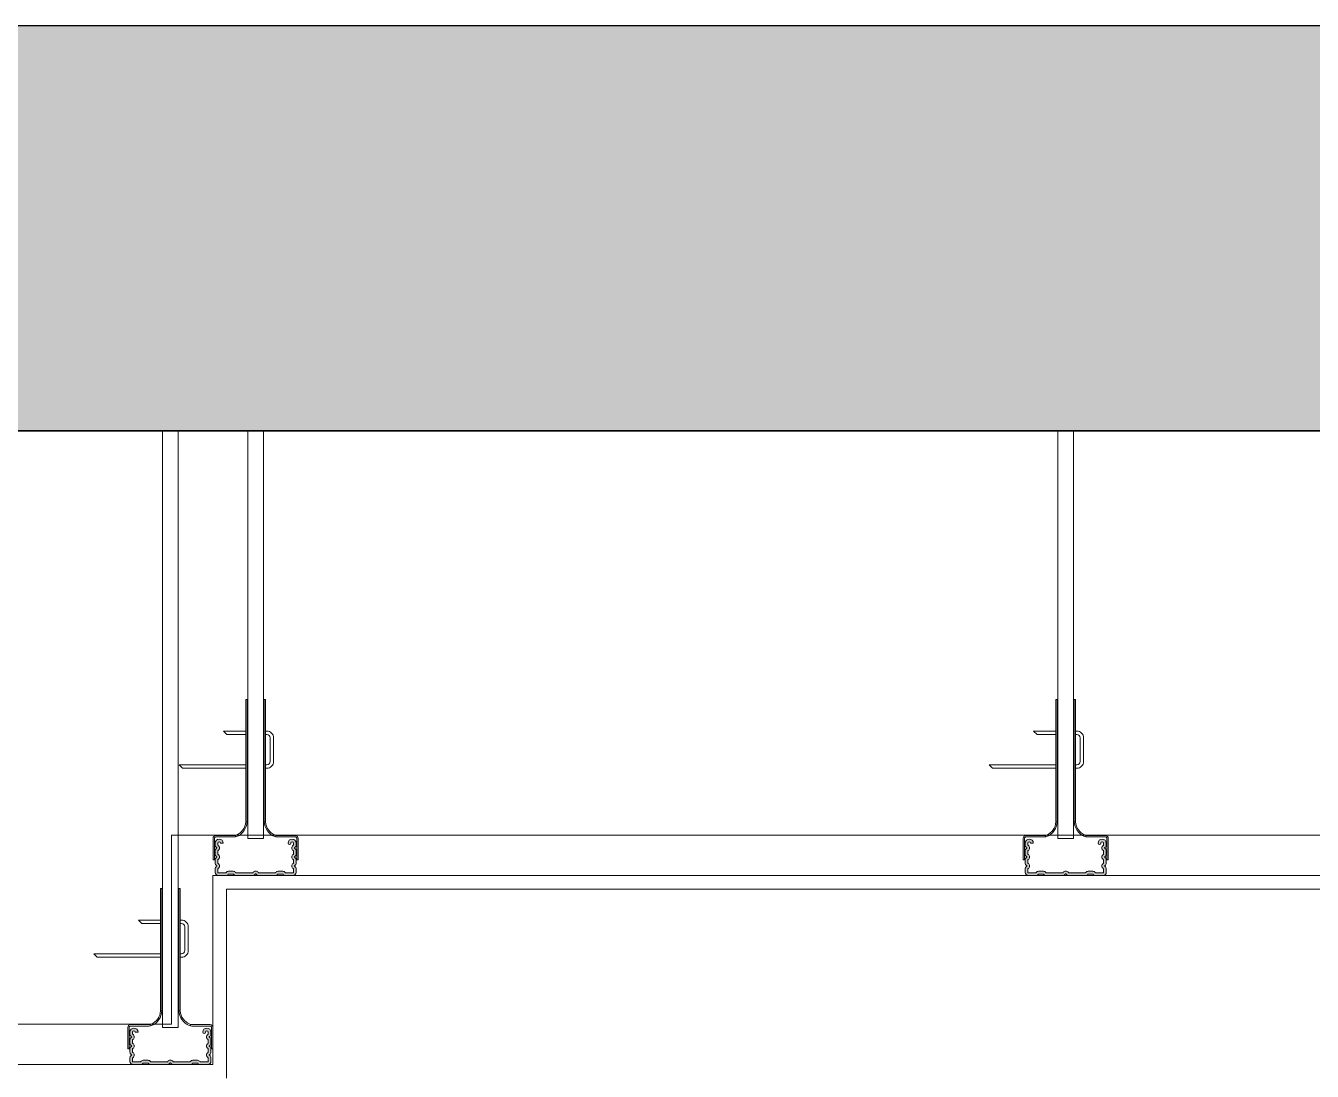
# Model space of a CAD drawing. Header units: millimetres. Extents: x 106699 to 122058, y 158555 to 162844.
# Drawn here: x 108543.5 to 108638.8, y 159917.9 to 159995.3 of the extents above; entities that cross this region are included whole.
import ezdxf

# ---------------------------------------------------------------- set-up
doc = ezdxf.new("R2010")
doc.units = ezdxf.units.MM
for name, color, linetype, lineweight in [('0-LNS-VLG', 9, 'Continuous', 0), ('2-SPS-ALC', 3, 'Continuous', 0), ('300_Z4_STR_F03$0$AUDIT_D_220920114151-103', 251, 'Continuous', 5), ('ahsap kesit on', 40, 'Continuous', 20)]:
    doc.layers.add(name, color=color, linetype=linetype, lineweight=lineweight)
for name, color, linetype in [('2-SPC-STC-AsmaTavan', 3, 'Continuous'), ('300_Z4_STR_F03$0$2-SPS-RCN', 2, 'Continuous'), ('S2000-002 Çizgi', 7, 'Continuous')]:
    doc.layers.add(name, color=color, linetype=linetype)

# ---------------------------------------------------------------- blocks, each defined once
blk = doc.blocks.new('*U66')
at = {"layer": '2-SPS-ALC'}
h = blk.add_hatch(color=256, dxfattribs=at)
h.dxf.hatch_style = 1
edge = h.paths.add_edge_path()
edge.add_arc((2.7, 2.4), 0.1, 0, 180, ccw=False)
edge.add_line((2.8, 2.4), (2.8, 2.257))
edge.add_arc((2.775, 2.257), 0.025, -60, 0, ccw=False)
edge.add_arc((2.9, 2.04), 0.225, 120, 240)
edge.add_arc((2.775, 1.823), 0.025, 0, 60, ccw=False)
edge.add_line((2.8, 1.823), (2.8, 1.587))
edge.add_arc((2.775, 1.587), 0.025, 300, 360, ccw=False)
edge.add_arc((2.9, 1.37), 0.225, 120, 240)
edge.add_arc((2.775, 1.153), 0.025, 0, 60, ccw=False)
edge.add_line((2.8, 1.153), (2.8, 0.917))
edge.add_arc((2.775, 0.917), 0.025, -60, 0, ccw=False)
edge.add_arc((2.9, 0.7), 0.225, 120, 240)
edge.add_arc((2.775, 0.483), 0.025, 0, 60, ccw=False)
edge.add_line((2.8, 0.483), (2.8, 0.225))
edge.add_arc((2.775, 0.225), 0.025, -90, 0, ccw=False)
edge.add_line((2.775, 0.2), (2.214, 0.2))
edge.add_arc((2.214, 0.225), 0.025, 214.38843, 270, ccw=False)
edge.add_arc((2.008, 0.084), 0.225, 34.38843, 90)
edge.add_line((2.008, 0.309), (1.658, 0.309))
edge.add_arc((1.658, 0.084), 0.225, 90, 145.61157)
edge.add_arc((1.451, 0.225), 0.025, 270, 325.61157, ccw=False)
edge.add_line((1.451, 0.2), (0.217, 0.2))
edge.add_arc((0.217, 0.225), 0.025, 210, 270, ccw=False)
edge.add_arc((0, 0.1), 0.225, 30, 150)
edge.add_arc((-0.217, 0.225), 0.025, 270, 330, ccw=False)
edge.add_line((-0.217, 0.2), (-1.451, 0.2))
edge.add_arc((-1.451, 0.225), 0.025, 214.38843, 270, ccw=False)
edge.add_arc((-1.658, 0.084), 0.225, 34.38843, 90)
edge.add_line((-1.658, 0.309), (-2.008, 0.309))
edge.add_arc((-2.008, 0.084), 0.225, 90, 145.61157)
edge.add_arc((-2.214, 0.225), 0.025, 270, 325.61157, ccw=False)
edge.add_line((-2.214, 0.2), (-2.775, 0.2))
edge.add_arc((-2.775, 0.225), 0.025, 180, 270, ccw=False)
edge.add_line((-2.8, 0.225), (-2.8, 0.483))
edge.add_arc((-2.775, 0.483), 0.025, 120, 180, ccw=False)
edge.add_arc((-2.9, 0.7), 0.225, 300, 420)
edge.add_arc((-2.775, 0.917), 0.025, 180, 240, ccw=False)
edge.add_line((-2.8, 0.917), (-2.8, 1.153))
edge.add_arc((-2.775, 1.153), 0.025, 120, 180, ccw=False)
edge.add_arc((-2.9, 1.37), 0.225, 300, 420)
edge.add_arc((-2.775, 1.587), 0.025, 180, 240, ccw=False)
edge.add_line((-2.8, 1.587), (-2.8, 1.823))
edge.add_arc((-2.775, 1.823), 0.025, 120, 180, ccw=False)
edge.add_arc((-2.9, 2.04), 0.225, 300, 420)
edge.add_arc((-2.775, 2.257), 0.025, 180, 240, ccw=False)
edge.add_line((-2.8, 2.257), (-2.8, 2.4))
edge.add_arc((-2.7, 2.4), 0.1, 0, 180, ccw=False)
edge.add_line((-2.6, 2.4), (-2.4, 2.4))
edge.add_arc((-2.7, 2.4), 0.3, 0, 180)
edge.add_line((-3, 2.4), (-3, 2.257))
edge.add_arc((-2.775, 2.257), 0.225, 180, 240)
edge.add_arc((-2.9, 2.04), 0.025, -60, 60, ccw=False)
edge.add_arc((-2.775, 1.823), 0.225, 120, 180)
edge.add_line((-3, 1.823), (-3, 1.587))
edge.add_arc((-2.775, 1.587), 0.225, 180, 240)
edge.add_arc((-2.9, 1.37), 0.025, -60, 60, ccw=False)
edge.add_arc((-2.775, 1.153), 0.225, 120, 180)
edge.add_line((-3, 1.153), (-3, 0.917))
edge.add_arc((-2.775, 0.917), 0.225, 180, 240)
edge.add_arc((-2.9, 0.7), 0.025, -60, 60, ccw=False)
edge.add_arc((-2.775, 0.483), 0.225, 120, 180)
edge.add_line((-3, 0.483), (-3, 0.225))
edge.add_arc((-2.775, 0.225), 0.225, 180, 270)
edge.add_line((-2.775, 0), (-2.214, 0))
edge.add_arc((-2.214, 0.225), 0.225, 270, 325.61157)
edge.add_arc((-2.008, 0.084), 0.025, 90, 145.61157, ccw=False)
edge.add_line((-2.008, 0.109), (-1.658, 0.109))
edge.add_arc((-1.658, 0.084), 0.025, 34.38843, 90, ccw=False)
edge.add_arc((-1.451, 0.225), 0.225, 214.38843, 270)
edge.add_line((-1.451, 0), (-0.217, 0))
edge.add_arc((-0.217, 0.225), 0.225, 270, 330)
edge.add_arc((0, 0.1), 0.025, 30, 150, ccw=False)
edge.add_arc((0.217, 0.225), 0.225, 210, 270)
edge.add_line((0.217, 0), (1.451, 0))
edge.add_arc((1.451, 0.225), 0.225, 270, 325.61157)
edge.add_arc((1.658, 0.084), 0.025, 90, 145.61157, ccw=False)
edge.add_line((1.658, 0.109), (2.008, 0.109))
edge.add_arc((2.008, 0.084), 0.025, 34.38843, 90, ccw=False)
edge.add_arc((2.214, 0.225), 0.225, 214.38843, 270)
edge.add_line((2.214, 0), (2.775, 0))
edge.add_arc((2.775, 0.225), 0.225, 270, 360)
edge.add_line((3, 0.225), (3, 0.483))
edge.add_arc((2.775, 0.483), 0.225, 360, 420)
edge.add_arc((2.9, 0.7), 0.025, 120, 240, ccw=False)
edge.add_arc((2.775, 0.917), 0.225, 300, 360)
edge.add_line((3, 0.917), (3, 1.153))
edge.add_arc((2.775, 1.153), 0.225, 0, 60)
edge.add_arc((2.9, 1.37), 0.025, 120, 240, ccw=False)
edge.add_arc((2.775, 1.587), 0.225, 300, 360)
edge.add_line((3, 1.587), (3, 1.823))
edge.add_arc((2.775, 1.823), 0.225, 360, 420)
edge.add_arc((2.9, 2.04), 0.025, 120, 240, ccw=False)
edge.add_arc((2.775, 2.257), 0.225, 300, 360)
edge.add_line((3, 2.257), (3, 2.4))
edge.add_arc((2.7, 2.4), 0.3, 360, 540)
edge.add_arc((2.5, 2.4), 0.1, 180, 360)
at = {"layer": '0-LNS-VLG'}
for p, q in [((-0.575, 46.94), (-0.575, 2.73)), ((0.576, 46.94), (0.576, 2.73)), ((-0.725, 13.03), (-0.625, 13.03)), ((-0.625, 13.03), (-0.575, 13.03)), ((0.576, 13.03), (0.625, 13.03)), ((0.625, 13.03), (0.725, 13.03)), ((-0.725, 3.965), (-0.625, 3.965)), ((0.725, 3.965), (0.625, 3.965)), ((-1.5, 2.858), (-1.5, 2.96)), ((1.5, 2.858), (1.5, 2.96)), ((-0.575, 2.73), (0.576, 2.73))]:
    blk.add_line(p, q, dxfattribs=at)
for points in [[(-3.05, 2.725), (-3.05, 1.15), (-3.15, 1.15), (-3.15, 2.725), (-3.15, 2.75, -0.414214), (-2.95, 2.95), (-1.587, 2.95, 0.102435), (-1.428, 2.983, 0.277557), (-0.725, 3.965), (-0.725, 13.03)], [(-0.625, 13.03), (-0.625, 3.965, -0.279244), (-1.389, 2.891, -0.102435), (-1.587, 2.85), (-2.95, 2.85, 0.414214), (-3.05, 2.75), (-3.05, 2.725)], [(0.625, 13.03), (0.625, 3.965, 0.279244), (1.389, 2.891, 0.102435), (1.587, 2.85), (2.95, 2.85, -0.414214), (3.05, 2.75), (3.05, 2.725), (3.05, 1.15), (3.15, 1.15), (3.15, 2.725), (3.15, 2.75, 0.414214), (2.95, 2.95), (1.587, 2.95, -0.102435), (1.428, 2.983, -0.277557), (0.725, 3.965), (0.725, 13.03)], [(0.725, 7.945), (0.825, 7.945, 0.414214), (1.325, 8.445), (1.325, 10.195, 0.414214), (0.825, 10.695), (0.725, 10.695)], [(0.725, 8.195), (0.825, 8.195, 0.414214), (1.075, 8.445), (1.075, 10.195, 0.414214), (0.825, 10.445), (0.725, 10.445)]]:
    blk.add_lwpolyline(points, format="xyb", dxfattribs=at)
for points in [[(-0.725, 10.695), (-2.375, 10.695), (-2.127, 10.445), (-0.725, 10.445)], [(-0.725, 7.945), (-5.427, 7.945), (-5.675, 8.195), (-0.725, 8.195)]]:
    blk.add_lwpolyline(points, dxfattribs=at)
at = {"layer": '2-SPS-ALC'}
blk.add_lwpolyline([(2.6, 2.4, -1), (2.8, 2.4), (2.8, 2.257, -0.267949), (2.788, 2.235, 0.57735), (2.788, 1.845, -0.267949), (2.8, 1.823), (2.8, 1.587, -0.267949), (2.788, 1.565, 0.57735), (2.788, 1.175, -0.267949), (2.8, 1.153), (2.8, 0.917, -0.267949), (2.788, 0.895, 0.57735), (2.788, 0.505, -0.267949), (2.8, 0.483), (2.8, 0.225, -0.414214), (2.775, 0.2), (2.214, 0.2, -0.247529), (2.193, 0.211, 0.247529), (2.008, 0.309), (1.658, 0.309, 0.247529), (1.472, 0.211, -0.247529), (1.451, 0.2), (0.217, 0.2, -0.267949), (0.195, 0.213, 0.57735), (-0.195, 0.213, -0.267949), (-0.217, 0.2), (-1.451, 0.2, -0.247529), (-1.472, 0.211, 0.247529), (-1.658, 0.309), (-2.008, 0.309, 0.247529), (-2.193, 0.211, -0.247529), (-2.214, 0.2), (-2.775, 0.2, -0.414214), (-2.8, 0.225), (-2.8, 0.483, -0.267949), (-2.788, 0.505, 0.57735), (-2.788, 0.895, -0.267949), (-2.8, 0.917), (-2.8, 1.153, -0.267949), (-2.788, 1.175, 0.57735), (-2.788, 1.565, -0.267949), (-2.8, 1.587), (-2.8, 1.823, -0.267949), (-2.788, 1.845, 0.57735), (-2.788, 2.235, -0.267949), (-2.8, 2.257), (-2.8, 2.4, -1), (-2.6, 2.4), (-2.4, 2.4, 1), (-3, 2.4), (-3, 2.257, 0.267949), (-2.888, 2.062, -0.57735), (-2.888, 2.018, 0.267949), (-3, 1.823), (-3, 1.587, 0.267949), (-2.888, 1.392, -0.57735), (-2.888, 1.348, 0.267949), (-3, 1.153), (-3, 0.917, 0.267949), (-2.888, 0.722, -0.57735), (-2.888, 0.678, 0.267949), (-3, 0.483), (-3, 0.225, 0.414214), (-2.775, 0), (-2.214, 0, 0.247529), (-2.028, 0.098, -0.247529), (-2.008, 0.109), (-1.658, 0.109, -0.247529), (-1.637, 0.098, 0.247529), (-1.451, 0), (-0.217, 0, 0.267949), (-0.022, 0.113, -0.57735), (0.022, 0.113, 0.267949), (0.217, 0), (1.451, 0, 0.247529), (1.637, 0.098, -0.247529), (1.658, 0.109), (2.008, 0.109, -0.247529), (2.028, 0.098, 0.247529), (2.214, 0), (2.775, 0, 0.414214), (3, 0.225), (3, 0.483, 0.267949), (2.888, 0.678, -0.57735), (2.888, 0.722, 0.267949), (3, 0.917), (3, 1.153, 0.267949), (2.888, 1.348, -0.57735), (2.888, 1.392, 0.267949), (3, 1.587), (3, 1.823, 0.267949), (2.888, 2.018, -0.57735), (2.888, 2.062, 0.267949), (3, 2.257), (3, 2.4, 1), (2.4, 2.4, 1)], format="xyb", close=True, dxfattribs=at)
blk = doc.blocks.new('*U96')
at = {"layer": '2-SPS-ALC'}
h = blk.add_hatch(color=256, dxfattribs=at)
h.dxf.hatch_style = 1
edge = h.paths.add_edge_path()
edge.add_arc((2.7, 2.4), 0.1, 0, 180, ccw=False)
edge.add_line((2.8, 2.4), (2.8, 2.257))
edge.add_arc((2.775, 2.257), 0.025, -60, 0, ccw=False)
edge.add_arc((2.9, 2.04), 0.225, 120, 240)
edge.add_arc((2.775, 1.823), 0.025, 0, 60, ccw=False)
edge.add_line((2.8, 1.823), (2.8, 1.587))
edge.add_arc((2.775, 1.587), 0.025, 300, 360, ccw=False)
edge.add_arc((2.9, 1.37), 0.225, 120, 240)
edge.add_arc((2.775, 1.153), 0.025, 0, 60, ccw=False)
edge.add_line((2.8, 1.153), (2.8, 0.917))
edge.add_arc((2.775, 0.917), 0.025, -60, 0, ccw=False)
edge.add_arc((2.9, 0.7), 0.225, 120, 240)
edge.add_arc((2.775, 0.483), 0.025, 0, 60, ccw=False)
edge.add_line((2.8, 0.483), (2.8, 0.225))
edge.add_arc((2.775, 0.225), 0.025, -90, 0, ccw=False)
edge.add_line((2.775, 0.2), (2.214, 0.2))
edge.add_arc((2.214, 0.225), 0.025, 214.38843, 270, ccw=False)
edge.add_arc((2.008, 0.084), 0.225, 34.38843, 90)
edge.add_line((2.008, 0.309), (1.658, 0.309))
edge.add_arc((1.658, 0.084), 0.225, 90, 145.61157)
edge.add_arc((1.451, 0.225), 0.025, 270, 325.61157, ccw=False)
edge.add_line((1.451, 0.2), (0.217, 0.2))
edge.add_arc((0.217, 0.225), 0.025, 210, 270, ccw=False)
edge.add_arc((0, 0.1), 0.225, 30, 150)
edge.add_arc((-0.217, 0.225), 0.025, 270, 330, ccw=False)
edge.add_line((-0.217, 0.2), (-1.451, 0.2))
edge.add_arc((-1.451, 0.225), 0.025, 214.38843, 270, ccw=False)
edge.add_arc((-1.658, 0.084), 0.225, 34.38843, 90)
edge.add_line((-1.658, 0.309), (-2.008, 0.309))
edge.add_arc((-2.008, 0.084), 0.225, 90, 145.61157)
edge.add_arc((-2.214, 0.225), 0.025, 270, 325.61157, ccw=False)
edge.add_line((-2.214, 0.2), (-2.775, 0.2))
edge.add_arc((-2.775, 0.225), 0.025, 180, 270, ccw=False)
edge.add_line((-2.8, 0.225), (-2.8, 0.483))
edge.add_arc((-2.775, 0.483), 0.025, 120, 180, ccw=False)
edge.add_arc((-2.9, 0.7), 0.225, 300, 420)
edge.add_arc((-2.775, 0.917), 0.025, 180, 240, ccw=False)
edge.add_line((-2.8, 0.917), (-2.8, 1.153))
edge.add_arc((-2.775, 1.153), 0.025, 120, 180, ccw=False)
edge.add_arc((-2.9, 1.37), 0.225, 300, 420)
edge.add_arc((-2.775, 1.587), 0.025, 180, 240, ccw=False)
edge.add_line((-2.8, 1.587), (-2.8, 1.823))
edge.add_arc((-2.775, 1.823), 0.025, 120, 180, ccw=False)
edge.add_arc((-2.9, 2.04), 0.225, 300, 420)
edge.add_arc((-2.775, 2.257), 0.025, 180, 240, ccw=False)
edge.add_line((-2.8, 2.257), (-2.8, 2.4))
edge.add_arc((-2.7, 2.4), 0.1, 0, 180, ccw=False)
edge.add_line((-2.6, 2.4), (-2.4, 2.4))
edge.add_arc((-2.7, 2.4), 0.3, 0, 180)
edge.add_line((-3, 2.4), (-3, 2.257))
edge.add_arc((-2.775, 2.257), 0.225, 180, 240)
edge.add_arc((-2.9, 2.04), 0.025, -60, 60, ccw=False)
edge.add_arc((-2.775, 1.823), 0.225, 120, 180)
edge.add_line((-3, 1.823), (-3, 1.587))
edge.add_arc((-2.775, 1.587), 0.225, 180, 240)
edge.add_arc((-2.9, 1.37), 0.025, -60, 60, ccw=False)
edge.add_arc((-2.775, 1.153), 0.225, 120, 180)
edge.add_line((-3, 1.153), (-3, 0.917))
edge.add_arc((-2.775, 0.917), 0.225, 180, 240)
edge.add_arc((-2.9, 0.7), 0.025, -60, 60, ccw=False)
edge.add_arc((-2.775, 0.483), 0.225, 120, 180)
edge.add_line((-3, 0.483), (-3, 0.225))
edge.add_arc((-2.775, 0.225), 0.225, 180, 270)
edge.add_line((-2.775, 0), (-2.214, 0))
edge.add_arc((-2.214, 0.225), 0.225, 270, 325.61157)
edge.add_arc((-2.008, 0.084), 0.025, 90, 145.61157, ccw=False)
edge.add_line((-2.008, 0.109), (-1.658, 0.109))
edge.add_arc((-1.658, 0.084), 0.025, 34.38843, 90, ccw=False)
edge.add_arc((-1.451, 0.225), 0.225, 214.38843, 270)
edge.add_line((-1.451, 0), (-0.217, 0))
edge.add_arc((-0.217, 0.225), 0.225, 270, 330)
edge.add_arc((0, 0.1), 0.025, 30, 150, ccw=False)
edge.add_arc((0.217, 0.225), 0.225, 210, 270)
edge.add_line((0.217, 0), (1.451, 0))
edge.add_arc((1.451, 0.225), 0.225, 270, 325.61157)
edge.add_arc((1.658, 0.084), 0.025, 90, 145.61157, ccw=False)
edge.add_line((1.658, 0.109), (2.008, 0.109))
edge.add_arc((2.008, 0.084), 0.025, 34.38843, 90, ccw=False)
edge.add_arc((2.214, 0.225), 0.225, 214.38843, 270)
edge.add_line((2.214, 0), (2.775, 0))
edge.add_arc((2.775, 0.225), 0.225, 270, 360)
edge.add_line((3, 0.225), (3, 0.483))
edge.add_arc((2.775, 0.483), 0.225, 360, 420)
edge.add_arc((2.9, 0.7), 0.025, 120, 240, ccw=False)
edge.add_arc((2.775, 0.917), 0.225, 300, 360)
edge.add_line((3, 0.917), (3, 1.153))
edge.add_arc((2.775, 1.153), 0.225, 0, 60)
edge.add_arc((2.9, 1.37), 0.025, 120, 240, ccw=False)
edge.add_arc((2.775, 1.587), 0.225, 300, 360)
edge.add_line((3, 1.587), (3, 1.823))
edge.add_arc((2.775, 1.823), 0.225, 360, 420)
edge.add_arc((2.9, 2.04), 0.025, 120, 240, ccw=False)
edge.add_arc((2.775, 2.257), 0.225, 300, 360)
edge.add_line((3, 2.257), (3, 2.4))
edge.add_arc((2.7, 2.4), 0.3, 360, 540)
edge.add_arc((2.5, 2.4), 0.1, 180, 360)
at = {"layer": '0-LNS-VLG'}
for p, q in [((-0.575, 32.94), (-0.575, 2.73)), ((0.576, 32.94), (0.576, 2.73)), ((-0.725, 13.03), (-0.625, 13.03)), ((-0.625, 13.03), (-0.575, 13.03)), ((0.576, 13.03), (0.625, 13.03)), ((0.625, 13.03), (0.725, 13.03)), ((-0.725, 3.965), (-0.625, 3.965)), ((0.725, 3.965), (0.625, 3.965)), ((-1.5, 2.858), (-1.5, 2.96)), ((1.5, 2.858), (1.5, 2.96)), ((-0.575, 2.73), (0.576, 2.73))]:
    blk.add_line(p, q, dxfattribs=at)
for points in [[(-3.05, 2.725), (-3.05, 1.15), (-3.15, 1.15), (-3.15, 2.725), (-3.15, 2.75, -0.414214), (-2.95, 2.95), (-1.587, 2.95, 0.102435), (-1.428, 2.983, 0.277557), (-0.725, 3.965), (-0.725, 13.03)], [(-0.625, 13.03), (-0.625, 3.965, -0.279244), (-1.389, 2.891, -0.102435), (-1.587, 2.85), (-2.95, 2.85, 0.414214), (-3.05, 2.75), (-3.05, 2.725)], [(0.625, 13.03), (0.625, 3.965, 0.279244), (1.389, 2.891, 0.102435), (1.587, 2.85), (2.95, 2.85, -0.414214), (3.05, 2.75), (3.05, 2.725), (3.05, 1.15), (3.15, 1.15), (3.15, 2.725), (3.15, 2.75, 0.414214), (2.95, 2.95), (1.587, 2.95, -0.102435), (1.428, 2.983, -0.277557), (0.725, 3.965), (0.725, 13.03)], [(0.725, 7.945), (0.825, 7.945, 0.414214), (1.325, 8.445), (1.325, 10.195, 0.414214), (0.825, 10.695), (0.725, 10.695)], [(0.725, 8.195), (0.825, 8.195, 0.414214), (1.075, 8.445), (1.075, 10.195, 0.414214), (0.825, 10.445), (0.725, 10.445)]]:
    blk.add_lwpolyline(points, format="xyb", dxfattribs=at)
for points in [[(-0.725, 10.695), (-2.375, 10.695), (-2.127, 10.445), (-0.725, 10.445)], [(-0.725, 7.945), (-5.427, 7.945), (-5.675, 8.195), (-0.725, 8.195)]]:
    blk.add_lwpolyline(points, dxfattribs=at)
at = {"layer": '2-SPS-ALC'}
blk.add_lwpolyline([(2.6, 2.4, -1), (2.8, 2.4), (2.8, 2.257, -0.267949), (2.788, 2.235, 0.57735), (2.788, 1.845, -0.267949), (2.8, 1.823), (2.8, 1.587, -0.267949), (2.788, 1.565, 0.57735), (2.788, 1.175, -0.267949), (2.8, 1.153), (2.8, 0.917, -0.267949), (2.788, 0.895, 0.57735), (2.788, 0.505, -0.267949), (2.8, 0.483), (2.8, 0.225, -0.414214), (2.775, 0.2), (2.214, 0.2, -0.247529), (2.193, 0.211, 0.247529), (2.008, 0.309), (1.658, 0.309, 0.247529), (1.472, 0.211, -0.247529), (1.451, 0.2), (0.217, 0.2, -0.267949), (0.195, 0.213, 0.57735), (-0.195, 0.213, -0.267949), (-0.217, 0.2), (-1.451, 0.2, -0.247529), (-1.472, 0.211, 0.247529), (-1.658, 0.309), (-2.008, 0.309, 0.247529), (-2.193, 0.211, -0.247529), (-2.214, 0.2), (-2.775, 0.2, -0.414214), (-2.8, 0.225), (-2.8, 0.483, -0.267949), (-2.788, 0.505, 0.57735), (-2.788, 0.895, -0.267949), (-2.8, 0.917), (-2.8, 1.153, -0.267949), (-2.788, 1.175, 0.57735), (-2.788, 1.565, -0.267949), (-2.8, 1.587), (-2.8, 1.823, -0.267949), (-2.788, 1.845, 0.57735), (-2.788, 2.235, -0.267949), (-2.8, 2.257), (-2.8, 2.4, -1), (-2.6, 2.4), (-2.4, 2.4, 1), (-3, 2.4), (-3, 2.257, 0.267949), (-2.888, 2.062, -0.57735), (-2.888, 2.018, 0.267949), (-3, 1.823), (-3, 1.587, 0.267949), (-2.888, 1.392, -0.57735), (-2.888, 1.348, 0.267949), (-3, 1.153), (-3, 0.917, 0.267949), (-2.888, 0.722, -0.57735), (-2.888, 0.678, 0.267949), (-3, 0.483), (-3, 0.225, 0.414214), (-2.775, 0), (-2.214, 0, 0.247529), (-2.028, 0.098, -0.247529), (-2.008, 0.109), (-1.658, 0.109, -0.247529), (-1.637, 0.098, 0.247529), (-1.451, 0), (-0.217, 0, 0.267949), (-0.022, 0.113, -0.57735), (0.022, 0.113, 0.267949), (0.217, 0), (1.451, 0, 0.247529), (1.637, 0.098, -0.247529), (1.658, 0.109), (2.008, 0.109, -0.247529), (2.028, 0.098, 0.247529), (2.214, 0), (2.775, 0, 0.414214), (3, 0.225), (3, 0.483, 0.267949), (2.888, 0.678, -0.57735), (2.888, 0.722, 0.267949), (3, 0.917), (3, 1.153, 0.267949), (2.888, 1.348, -0.57735), (2.888, 1.392, 0.267949), (3, 1.587), (3, 1.823, 0.267949), (2.888, 2.018, -0.57735), (2.888, 2.062, 0.267949), (3, 2.257), (3, 2.4, 1), (2.4, 2.4, 1)], format="xyb", close=True, dxfattribs=at)
blk = doc.blocks.new('*U97')
at = {"layer": '2-SPS-ALC'}
h = blk.add_hatch(color=256, dxfattribs=at)
h.dxf.hatch_style = 1
edge = h.paths.add_edge_path()
edge.add_arc((2.7, 2.4), 0.1, 0, 180, ccw=False)
edge.add_line((2.8, 2.4), (2.8, 2.257))
edge.add_arc((2.775, 2.257), 0.025, -60, 0, ccw=False)
edge.add_arc((2.9, 2.04), 0.225, 120, 240)
edge.add_arc((2.775, 1.823), 0.025, 0, 60, ccw=False)
edge.add_line((2.8, 1.823), (2.8, 1.587))
edge.add_arc((2.775, 1.587), 0.025, 300, 360, ccw=False)
edge.add_arc((2.9, 1.37), 0.225, 120, 240)
edge.add_arc((2.775, 1.153), 0.025, 0, 60, ccw=False)
edge.add_line((2.8, 1.153), (2.8, 0.917))
edge.add_arc((2.775, 0.917), 0.025, -60, 0, ccw=False)
edge.add_arc((2.9, 0.7), 0.225, 120, 240)
edge.add_arc((2.775, 0.483), 0.025, 0, 60, ccw=False)
edge.add_line((2.8, 0.483), (2.8, 0.225))
edge.add_arc((2.775, 0.225), 0.025, -90, 0, ccw=False)
edge.add_line((2.775, 0.2), (2.214, 0.2))
edge.add_arc((2.214, 0.225), 0.025, 214.38843, 270, ccw=False)
edge.add_arc((2.008, 0.084), 0.225, 34.38843, 90)
edge.add_line((2.008, 0.309), (1.658, 0.309))
edge.add_arc((1.658, 0.084), 0.225, 90, 145.61157)
edge.add_arc((1.451, 0.225), 0.025, 270, 325.61157, ccw=False)
edge.add_line((1.451, 0.2), (0.217, 0.2))
edge.add_arc((0.217, 0.225), 0.025, 210, 270, ccw=False)
edge.add_arc((0, 0.1), 0.225, 30, 150)
edge.add_arc((-0.217, 0.225), 0.025, 270, 330, ccw=False)
edge.add_line((-0.217, 0.2), (-1.451, 0.2))
edge.add_arc((-1.451, 0.225), 0.025, 214.38843, 270, ccw=False)
edge.add_arc((-1.658, 0.084), 0.225, 34.38843, 90)
edge.add_line((-1.658, 0.309), (-2.008, 0.309))
edge.add_arc((-2.008, 0.084), 0.225, 90, 145.61157)
edge.add_arc((-2.214, 0.225), 0.025, 270, 325.61157, ccw=False)
edge.add_line((-2.214, 0.2), (-2.775, 0.2))
edge.add_arc((-2.775, 0.225), 0.025, 180, 270, ccw=False)
edge.add_line((-2.8, 0.225), (-2.8, 0.483))
edge.add_arc((-2.775, 0.483), 0.025, 120, 180, ccw=False)
edge.add_arc((-2.9, 0.7), 0.225, 300, 420)
edge.add_arc((-2.775, 0.917), 0.025, 180, 240, ccw=False)
edge.add_line((-2.8, 0.917), (-2.8, 1.153))
edge.add_arc((-2.775, 1.153), 0.025, 120, 180, ccw=False)
edge.add_arc((-2.9, 1.37), 0.225, 300, 420)
edge.add_arc((-2.775, 1.587), 0.025, 180, 240, ccw=False)
edge.add_line((-2.8, 1.587), (-2.8, 1.823))
edge.add_arc((-2.775, 1.823), 0.025, 120, 180, ccw=False)
edge.add_arc((-2.9, 2.04), 0.225, 300, 420)
edge.add_arc((-2.775, 2.257), 0.025, 180, 240, ccw=False)
edge.add_line((-2.8, 2.257), (-2.8, 2.4))
edge.add_arc((-2.7, 2.4), 0.1, 0, 180, ccw=False)
edge.add_line((-2.6, 2.4), (-2.4, 2.4))
edge.add_arc((-2.7, 2.4), 0.3, 0, 180)
edge.add_line((-3, 2.4), (-3, 2.257))
edge.add_arc((-2.775, 2.257), 0.225, 180, 240)
edge.add_arc((-2.9, 2.04), 0.025, -60, 60, ccw=False)
edge.add_arc((-2.775, 1.823), 0.225, 120, 180)
edge.add_line((-3, 1.823), (-3, 1.587))
edge.add_arc((-2.775, 1.587), 0.225, 180, 240)
edge.add_arc((-2.9, 1.37), 0.025, -60, 60, ccw=False)
edge.add_arc((-2.775, 1.153), 0.225, 120, 180)
edge.add_line((-3, 1.153), (-3, 0.917))
edge.add_arc((-2.775, 0.917), 0.225, 180, 240)
edge.add_arc((-2.9, 0.7), 0.025, -60, 60, ccw=False)
edge.add_arc((-2.775, 0.483), 0.225, 120, 180)
edge.add_line((-3, 0.483), (-3, 0.225))
edge.add_arc((-2.775, 0.225), 0.225, 180, 270)
edge.add_line((-2.775, 0), (-2.214, 0))
edge.add_arc((-2.214, 0.225), 0.225, 270, 325.61157)
edge.add_arc((-2.008, 0.084), 0.025, 90, 145.61157, ccw=False)
edge.add_line((-2.008, 0.109), (-1.658, 0.109))
edge.add_arc((-1.658, 0.084), 0.025, 34.38843, 90, ccw=False)
edge.add_arc((-1.451, 0.225), 0.225, 214.38843, 270)
edge.add_line((-1.451, 0), (-0.217, 0))
edge.add_arc((-0.217, 0.225), 0.225, 270, 330)
edge.add_arc((0, 0.1), 0.025, 30, 150, ccw=False)
edge.add_arc((0.217, 0.225), 0.225, 210, 270)
edge.add_line((0.217, 0), (1.451, 0))
edge.add_arc((1.451, 0.225), 0.225, 270, 325.61157)
edge.add_arc((1.658, 0.084), 0.025, 90, 145.61157, ccw=False)
edge.add_line((1.658, 0.109), (2.008, 0.109))
edge.add_arc((2.008, 0.084), 0.025, 34.38843, 90, ccw=False)
edge.add_arc((2.214, 0.225), 0.225, 214.38843, 270)
edge.add_line((2.214, 0), (2.775, 0))
edge.add_arc((2.775, 0.225), 0.225, 270, 360)
edge.add_line((3, 0.225), (3, 0.483))
edge.add_arc((2.775, 0.483), 0.225, 360, 420)
edge.add_arc((2.9, 0.7), 0.025, 120, 240, ccw=False)
edge.add_arc((2.775, 0.917), 0.225, 300, 360)
edge.add_line((3, 0.917), (3, 1.153))
edge.add_arc((2.775, 1.153), 0.225, 0, 60)
edge.add_arc((2.9, 1.37), 0.025, 120, 240, ccw=False)
edge.add_arc((2.775, 1.587), 0.225, 300, 360)
edge.add_line((3, 1.587), (3, 1.823))
edge.add_arc((2.775, 1.823), 0.225, 360, 420)
edge.add_arc((2.9, 2.04), 0.025, 120, 240, ccw=False)
edge.add_arc((2.775, 2.257), 0.225, 300, 360)
edge.add_line((3, 2.257), (3, 2.4))
edge.add_arc((2.7, 2.4), 0.3, 360, 540)
edge.add_arc((2.5, 2.4), 0.1, 180, 360)
at = {"layer": '0-LNS-VLG'}
for p, q in [((-0.575, 32.94), (-0.575, 2.73)), ((0.576, 32.94), (0.576, 2.73)), ((-0.725, 13.03), (-0.625, 13.03)), ((-0.625, 13.03), (-0.575, 13.03)), ((0.576, 13.03), (0.625, 13.03)), ((0.625, 13.03), (0.725, 13.03)), ((-0.725, 3.965), (-0.625, 3.965)), ((0.725, 3.965), (0.625, 3.965)), ((-1.5, 2.858), (-1.5, 2.96)), ((1.5, 2.858), (1.5, 2.96)), ((-0.575, 2.73), (0.576, 2.73))]:
    blk.add_line(p, q, dxfattribs=at)
for points in [[(-3.05, 2.725), (-3.05, 1.15), (-3.15, 1.15), (-3.15, 2.725), (-3.15, 2.75, -0.414214), (-2.95, 2.95), (-1.587, 2.95, 0.102435), (-1.428, 2.983, 0.277557), (-0.725, 3.965), (-0.725, 13.03)], [(-0.625, 13.03), (-0.625, 3.965, -0.279244), (-1.389, 2.891, -0.102435), (-1.587, 2.85), (-2.95, 2.85, 0.414214), (-3.05, 2.75), (-3.05, 2.725)], [(0.625, 13.03), (0.625, 3.965, 0.279244), (1.389, 2.891, 0.102435), (1.587, 2.85), (2.95, 2.85, -0.414214), (3.05, 2.75), (3.05, 2.725), (3.05, 1.15), (3.15, 1.15), (3.15, 2.725), (3.15, 2.75, 0.414214), (2.95, 2.95), (1.587, 2.95, -0.102435), (1.428, 2.983, -0.277557), (0.725, 3.965), (0.725, 13.03)], [(0.725, 7.945), (0.825, 7.945, 0.414214), (1.325, 8.445), (1.325, 10.195, 0.414214), (0.825, 10.695), (0.725, 10.695)], [(0.725, 8.195), (0.825, 8.195, 0.414214), (1.075, 8.445), (1.075, 10.195, 0.414214), (0.825, 10.445), (0.725, 10.445)]]:
    blk.add_lwpolyline(points, format="xyb", dxfattribs=at)
for points in [[(-0.725, 10.695), (-2.375, 10.695), (-2.127, 10.445), (-0.725, 10.445)], [(-0.725, 7.945), (-5.427, 7.945), (-5.675, 8.195), (-0.725, 8.195)]]:
    blk.add_lwpolyline(points, dxfattribs=at)
at = {"layer": '2-SPS-ALC'}
blk.add_lwpolyline([(2.6, 2.4, -1), (2.8, 2.4), (2.8, 2.257, -0.267949), (2.788, 2.235, 0.57735), (2.788, 1.845, -0.267949), (2.8, 1.823), (2.8, 1.587, -0.267949), (2.788, 1.565, 0.57735), (2.788, 1.175, -0.267949), (2.8, 1.153), (2.8, 0.917, -0.267949), (2.788, 0.895, 0.57735), (2.788, 0.505, -0.267949), (2.8, 0.483), (2.8, 0.225, -0.414214), (2.775, 0.2), (2.214, 0.2, -0.247529), (2.193, 0.211, 0.247529), (2.008, 0.309), (1.658, 0.309, 0.247529), (1.472, 0.211, -0.247529), (1.451, 0.2), (0.217, 0.2, -0.267949), (0.195, 0.213, 0.57735), (-0.195, 0.213, -0.267949), (-0.217, 0.2), (-1.451, 0.2, -0.247529), (-1.472, 0.211, 0.247529), (-1.658, 0.309), (-2.008, 0.309, 0.247529), (-2.193, 0.211, -0.247529), (-2.214, 0.2), (-2.775, 0.2, -0.414214), (-2.8, 0.225), (-2.8, 0.483, -0.267949), (-2.788, 0.505, 0.57735), (-2.788, 0.895, -0.267949), (-2.8, 0.917), (-2.8, 1.153, -0.267949), (-2.788, 1.175, 0.57735), (-2.788, 1.565, -0.267949), (-2.8, 1.587), (-2.8, 1.823, -0.267949), (-2.788, 1.845, 0.57735), (-2.788, 2.235, -0.267949), (-2.8, 2.257), (-2.8, 2.4, -1), (-2.6, 2.4), (-2.4, 2.4, 1), (-3, 2.4), (-3, 2.257, 0.267949), (-2.888, 2.062, -0.57735), (-2.888, 2.018, 0.267949), (-3, 1.823), (-3, 1.587, 0.267949), (-2.888, 1.392, -0.57735), (-2.888, 1.348, 0.267949), (-3, 1.153), (-3, 0.917, 0.267949), (-2.888, 0.722, -0.57735), (-2.888, 0.678, 0.267949), (-3, 0.483), (-3, 0.225, 0.414214), (-2.775, 0), (-2.214, 0, 0.247529), (-2.028, 0.098, -0.247529), (-2.008, 0.109), (-1.658, 0.109, -0.247529), (-1.637, 0.098, 0.247529), (-1.451, 0), (-0.217, 0, 0.267949), (-0.022, 0.113, -0.57735), (0.022, 0.113, 0.267949), (0.217, 0), (1.451, 0, 0.247529), (1.637, 0.098, -0.247529), (1.658, 0.109), (2.008, 0.109, -0.247529), (2.028, 0.098, 0.247529), (2.214, 0), (2.775, 0, 0.414214), (3, 0.225), (3, 0.483, 0.267949), (2.888, 0.678, -0.57735), (2.888, 0.722, 0.267949), (3, 0.917), (3, 1.153, 0.267949), (2.888, 1.348, -0.57735), (2.888, 1.392, 0.267949), (3, 1.587), (3, 1.823, 0.267949), (2.888, 2.018, -0.57735), (2.888, 2.062, 0.267949), (3, 2.257), (3, 2.4, 1), (2.4, 2.4, 1)], format="xyb", close=True, dxfattribs=at)

msp = doc.modelspace()

# ---------------------------------------------------------------- hatches: boundary and pattern name
at = {"layer": '300_Z4_STR_F03$0$AUDIT_D_220920114151-103', "true_color": 0x303030}
h = msp.add_hatch(color=250, dxfattribs=at)
h.dxf.hatch_style = 1
h.paths.add_polyline_path([(107053.393, 159965.318), (108224.034, 159965.318), (108224.511, 159965.318), (108710.878, 159965.318), (108710.878, 159995.318), (107053.393, 159995.318)])
h.paths.add_polyline_path([(108729.396, 159646.318), (107474.034, 159646.318), (107474.034, 159646.318), (107414.034, 159646.318), (107414.034, 159646.318), (107184.034, 159646.318), (107144.034, 159646.318), (107053.393, 159646.318), (107053.393, 159663.318), (108729.396, 159663.318)])
h.paths.add_polyline_path([(108729.396, 159660.318), (109087.393, 159660.318), (109087.393, 159646.318), (108729.396, 159646.317)])

# ---------------------------------------------------------------- linework, layer by layer
at = {"layer": '300_Z4_STR_F03$0$2-SPS-RCN'}
msp.add_lwpolyline([(107053.393, 159965.318), (108224.034, 159965.318), (108224.511, 159965.318), (108710.878, 159965.318), (108710.878, 159995.318), (107053.393, 159995.318)], close=True, dxfattribs=at)
at = {"layer": 'ahsap kesit on'}
for p, q in [((108710.878, 159935.375), (108554.319, 159935.375)), ((108554.319, 159935.375), (108554.319, 159921.375)), ((108710.878, 159932.375, -0.027), (108557.396, 159932.375, -0.027)), ((108557.396, 159932.375, -0.027), (108557.396, 159918.375, -0.027)), ((108710.878, 159931.375, -0.027), (108558.396, 159931.375, -0.027)), ((108558.396, 159931.375, -0.027), (108558.396, 159917.375, -0.027)), ((108039.319, 159921.375, 0.027), (108554.319, 159921.375, 0.027)), ((108039.319, 159918.375), (108557.396, 159918.375))]:
    msp.add_line(p, q, dxfattribs=at)
at = {"layer": 'S2000-002 Çizgi'}
msp.add_line((108710.878, 159965.318), (107084.662, 159965.318), dxfattribs=at)

# ---------------------------------------------------------------- block references
at = {"layer": '2-SPC-STC-AsmaTavan'}
for name, p in [('*U66', (108554.25, 159918.377, 0.027)), ('*U96', (108560.564, 159932.377)), ('*U97', (108620.564, 159932.377))]:
    msp.add_blockref(name, p, dxfattribs=at)

doc.saveas('drawing.dxf')
